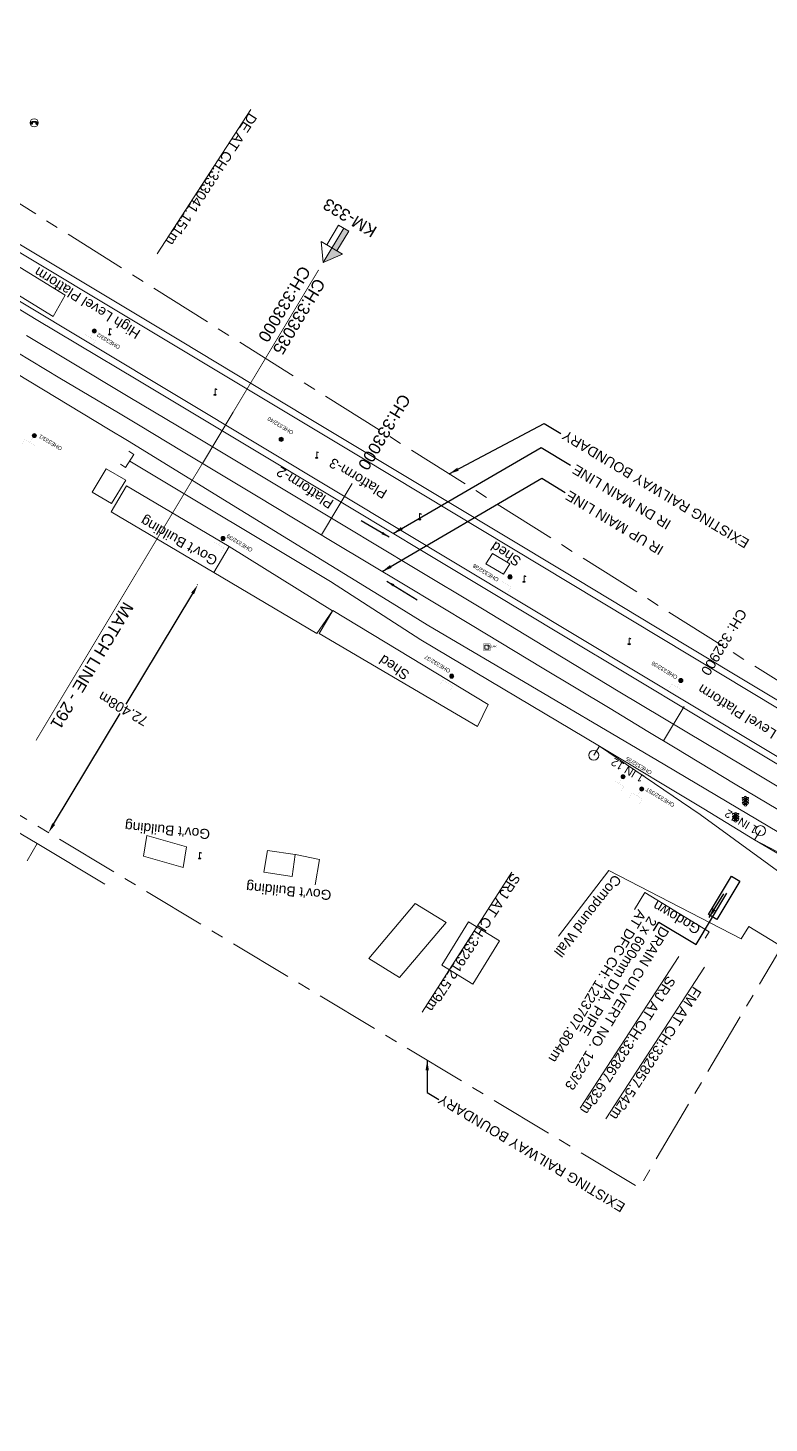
# Model space of a CAD drawing. Header units: metres. Extents: x -1651858 to 619161, y 795717 to 3398838.
# Drawn here: x 617225.9 to 617411.6, y 3397684.1 to 3398033.5 of the extents above; entities that cross this region are included whole.
import ezdxf
from ezdxf.enums import TextEntityAlignment as Align

# ---------------------------------------------------------------- set-up
doc = ezdxf.new("R2010")
doc.units = ezdxf.units.M
doc.header["$MEASUREMENT"] = 0
doc.linetypes.add('CENTER', pattern=[50.8, 31.75, -6.35, 6.35, -6.35])
doc.linetypes.add('PHANTOM2', pattern=[1.25, 0.625, -0.125, 0.125, -0.125, 0.125, -0.125])
doc.layers.get('Defpoints').update_dxf_attribs({"lineweight": 0})
for name, color, linetype, lineweight in [('Bounary Dim', 10, 'Continuous', 13), ('Commercial Building Pucca', 251, 'Continuous', 0), ('Compound Wall', 251, 'Continuous', 0), ('Exg track', 7, 'Continuous', 0), ('Existing Chainage', 7, 'Continuous', 0), ('Existing IR Track', 143, 'Continuous', 0), ('Existing Railway Boundary', 7, 'CENTER', 0), ('flow direction', 7, 'Continuous', 0), ('Govt buliding', 251, 'Continuous', 0), ('Grill', 251, 'Continuous', 0), ("KHANNA STN. SRJ's", 251, 'Continuous', 0), ('KM STONE', 7, 'Continuous', 0), ('Lamp_Post', 7, 'Continuous', 0), ('MATCH LINE', 7, 'Continuous', 0), ('OHE MAST', 8, 'Continuous', 0), ('OHE MAST TEXT', 8, 'Continuous', 0), ('Platform', 7, 'Continuous', 0), ('Residential Building Semipucca', 251, 'Continuous', 0), ('Shed', 251, 'Continuous', 0), ('Sign Board', 251, 'Continuous', 0), ('Tbm Pillar', 251, 'Continuous', 0), ('Telephone_Pole', 251, 'Continuous', 0), ('Text', 251, 'Continuous', 0)]:
    doc.layers.add(name, color=color, linetype=linetype, lineweight=lineweight)
doc.layers.add('DRAIN CULVERT', color=1, linetype='Continuous')
doc.styles.get("Standard").update_dxf_attribs({"font": 'arial.ttf'})
doc.styles.add('Style-Arial', font='arial.ttf')
doc.styles.add('Text', font='arial.ttf', dxfattribs={"height": 2})
doc.dimstyles.new('ISO-25', dxfattribs={"dimtxt": 2.5, "dimasz": 2.5, "dimexe": 1.25, "dimexo": 0.625, "dimtad": 1, "dimtxsty": 'Standard', "dimcen": 2.5, "dimadec": 0, "dimazin": 0, "dimtfac": 1, "dimtmove": 0, "dimatfit": 3, "dimfxl": 1, "dimarcsym": 0})
doc.dimstyles.get("Standard").update_dxf_attribs({"dimtxt": 2.5, "dimasz": 0.18, "dimexe": 0.18, "dimexo": 0.0625, "dimgap": 0.09, "dimtad": 0, "dimtih": 1, "dimtoh": 1, "dimdec": 3, "dimzin": 0, "dimdsep": 46, "dimtxsty": 'Standard', "dimcen": 0.09, "dimadec": 0, "dimazin": 0, "dimtfac": 1, "dimtdec": 3, "dimtofl": 0, "dimtmove": 0, "dimatfit": 3, "dimfxl": 1, "dimtolj": 1, "dimtzin": 0, "dimarcsym": 0})

# ---------------------------------------------------------------- blocks, each defined once
blk = doc.blocks.new('LP')
at = {"flags": 128}
for points in [[(0, 0), (0, 1.5)], [(0.25, 1.35), (0.44, 1.35)]]:
    blk.add_lwpolyline(points, dxfattribs=at)
for centre, radius, start, end in [((0.07, 0.99), 0.519, 57.6425, 97.3165), ((0.34, 1.33), 0.094, 11.7012, 168.0476)]:
    blk.add_arc(centre, radius, start, end)
at = {"extrusion": (0, 0, -1)}
blk.add_ellipse((0, 0.01), major_axis=(0.308, 0), ratio=0.400495, dxfattribs=at)
blk.add_ellipse((0.35, 1.36), major_axis=(0.0017, 0.0438), ratio=0.461056, start_param=1.74022, end_param=4.575836)
blk = doc.blocks.new('SIG')
for color, points in [(1, [(-0.22, 0.42, 0.180295), (-0.01, 0.33, -0.00255), (0.01, 0.33, -0.00255), (0.02, 0.33, 0.180295), (0.23, 0.42, -0.002654), (0.25, 0.44, 0.184495), (0.33, 0.65, 1.000001), (-0.32, 0.65, 0.184495), (-0.24, 0.44, -0.002654)]), (2, [(0.23, -0.23, -0.002654), (0.25, -0.21, 0.184495), (0.33, 0.01, 1.000001), (-0.32, 0.01, 0.184495), (-0.24, -0.21, -0.002654), (-0.22, -0.23, 0.180295), (-0.01, -0.32, -0.00255), (0.01, -0.32, -0.00255), (0.02, -0.32, 0.180295)]), (3, [(0.23, -0.88, -0.002654), (0.25, -0.86, 0.184495), (0.33, -0.64, 1.000001), (-0.32, -0.64, 0.184495), (-0.24, -0.86, -0.002654), (-0.22, -0.88, 0.395599)])]:
    blk.add_hatch(color=color).paths.add_polyline_path(points)
for p, q in [((-0.31, 0.98), (-0.32, -0.9)), ((0.33, -0.9), (0.32, 0.98))]:
    blk.add_line(p, q)
at = {"flags": 128}
for points in [[(-0.31, 0.98), (-0.81, 0.98, 0.198758), (-0.42, 0.41, 0.003814), (-0.31, 0.39)], [(-0.31, 0.33), (-0.81, 0.33, 0.198758), (-0.42, -0.23, 0.003727), (-0.32, -0.26)], [(0.32, 0.98), (0.82, 0.98, -0.198758), (0.44, 0.41, -0.003814), (0.32, 0.39)], [(0.32, 0.33), (0.82, 0.33, -0.198758), (0.44, -0.23, -0.003727), (0.33, -0.26)], [(-0.32, -0.32), (-0.81, -0.32, 0.198758), (-0.42, -0.88, 0.003639), (-0.32, -0.9)], [(0.33, -0.32), (0.82, -0.32, -0.198758), (0.44, -0.88, -0.003639), (0.33, -0.9)]]:
    blk.add_lwpolyline(points, format="xyb", dxfattribs=at)
for centre, radius, start, end in [((0.01, 0.91), 0.324, 12.4049, 167.5951), ((0.01, 0.81), 0.357, 27.7578, 152.2422), ((0.01, -0.9), 0.324, 181.4572, 358.5428)]:
    blk.add_arc(centre, radius, start, end)
blk = doc.blocks.new('TP')
at = {"layer": 'Telephone_Pole'}
blk.add_hatch(color=8, dxfattribs=at).paths.add_polyline_path([(0.49, 0.08, -0.516403), (0.5, 0.04, 0.157799), (0.42, -0.19, 0.257253), (0.43, -0.21), (0.7, -0.4, 0.297943), (0.73, -0.4, 0.213635), (0.94, -0.09, 0.292624), (0.86, 0.1, 0.314672), (-0.86, 0.1, 0.297888), (-0.94, -0.1, 0.205841), (-0.73, -0.4, 0.297943), (-0.7, -0.4), (-0.43, -0.21, 0.257253), (-0.42, -0.19, 0.155164), (-0.5, 0.04, -0.510878), (-0.49, 0.08, -0.167449)])
at = {"layer": 'Telephone_Pole', "color": 8}
for p, q in [((-0.7, -0.4), (-0.43, -0.21)), ((0.7, -0.4), (0.43, -0.21))]:
    blk.add_line(p, q, dxfattribs=at)
blk.add_circle((0, 0), 1.03, dxfattribs=at)
for centre, radius, start, end in [((0.01, -1.13), 1.5, 55.3659, 125.2353), ((-0.48, 0.05), 0.0243, 109.2181, 217.464), ((-0.82, -0.21), 0.402, 2.1844, 37.464), ((0.01, -1.34), 1.5, 71.1943, 109.2181), ((0.82, -0.21), 0.402, 141.9464, 177.8156), ((0.48, 0.06), 0.0243, 321.9464, 71.1943), ((0.75, -0.06), 0.194, 350.1231, 55.3659), ((-0.44, -0.19), 0.0258, 304.4776, 2.1844), ((0.44, -0.19), 0.0258, 177.8156, 235.5224), ((0.72, -0.38), 0.0258, 235.5224, 301.8866), ((0.49, -0.01), 0.462, 301.8866, 350.1231)]:
    blk.add_arc(centre, radius, start, end, dxfattribs=at)
for p in [(-0.44, -0.22), (0.44, -0.22)]:
    blk.add_point(p, dxfattribs=at)
blk = doc.blocks.new('TBM')
at = {"const_width": 0.042, "flags": 128}
blk.add_lwpolyline([(0.84, -0.84), (-0.84, -0.84), (-0.84, 0.84), (0.84, 0.84), (0.84, -0.84)], close=True, dxfattribs=at)
blk.add_3dface([(0.5, -0.5), (-0.5, -0.5), (-0.5, 0.5), (0.5, 0.5)])
blk = doc.blocks.new('OHE MAST')
h = blk.add_hatch(color=256)
edge = h.paths.add_edge_path()
edge.add_arc((0, 0), 0.514, 0, 360)
at = {"const_width": 0.01, "flags": 128}
for points in [[(1.5, 3.5), (1.5, 2), (-1.5, 2), (-1.5, 3.5)], [(0, 2), (0, 0)]]:
    blk.add_lwpolyline(points, dxfattribs=at)
blk.add_circle((0, 0), 0.514)
blk = doc.blocks.new('KM POST PLAN')
at = {"extrusion": (0, 0, -1)}
h = blk.add_hatch(color=256, dxfattribs=at)
h.paths.add_polyline_path([(0, -20), (0, -8.47), (3, -8.47), (3, -20)])
h.paths.add_polyline_path([(0, -8.47), (0, 0), (6.25, -8.47), (3, -8.47)], flags=16)
at = {"flags": 128}
for points in [[(0, 0), (-6.25, -8.47), (6.25, -8.47)], [(0, 0), (0, -20)], [(0, 0), (6.25, -8.47)], [(3, -8.47), (3, -20), (-3, -20), (-3, -8.47)]]:
    blk.add_lwpolyline(points, dxfattribs=at)
at = {"style": 'Style-Arial'}
blk.add_attdef('KM-POST', text='', height=6, dxfattribs=at).set_placement((0, -26, -263.95), align=Align.MIDDLE_CENTER)
blk = doc.blocks.new('*D54')
at = {"layer": 'Bounary Dim', "color": 0, "lineweight": -2, "transparency": 16777216}
for p, q in [((617267.14, 3397891.88), (617250.45, 3397864.18)), ((617268.38, 3397894.06), (617268.28, 3397894.12)), ((617232.35, 3397834.15), (617249.04, 3397861.84)), ((617231.01, 3397832.04), (617230.91, 3397832.1))]:
    blk.add_line(p, q, dxfattribs=at)
at = {"layer": 'Bounary Dim', "color": 0, "transparency": 16777216}
for points in [[(617266.79, 3397892.1), (617267.5, 3397891.67), (617268.43, 3397894.02)], [(617232, 3397834.36), (617232.71, 3397833.93), (617231.06, 3397832)]]:
    blk.add_solid(points, dxfattribs=at)
at = {"layer": 'Defpoints', "color": 0, "transparency": 16777216}
for p in [(617268.43, 3397894.02), (617268.43, 3397894.02), (617231.06, 3397832)]:
    blk.add_point(p, dxfattribs=at)
at = {"layer": 'Bounary Dim', "color": 0, "transparency": 16777216, "insert": (617249.75, 3397863.01), "char_height": 2.5, "attachment_point": 5, "rotation": 150}
blk.add_mtext('\\A1;72.408m', dxfattribs=at)

msp = doc.modelspace()

# ---------------------------------------------------------------- linework, layer by layer
at = {"layer": 'Commercial Building Pucca', "flags": 128}
msp.add_lwpolyline([(617377.8484, 3397812.7228), (617380.4516, 3397816.9899), (617396.5732, 3397807.1548), (617395.5772, 3397805.5222)], dxfattribs=at)
at = {"layer": 'Compound Wall', "flags": 128}
for points in [[(617228.2235, 3397829.2457), (617245.1901, 3397819.0745)], [(617298.9043, 3397825.2798), (617297.8887, 3397818.9564)], [(617358.7673, 3397806.0513), (617371.391, 3397822.5429), (617404.5878, 3397805.3926), (617406.4415, 3397808.504), (617459.9485, 3397775.9392), (617480.9959, 3397763.1191)]]:
    msp.add_lwpolyline(points, dxfattribs=at)
at = {"layer": 'DRAIN CULVERT'}
msp.add_lwpolyline([(617398.4676, 3397810.2157), (617396.4103, 3397811.4517), (617402.1484, 3397821.0766), (617404.2057, 3397819.8406)], close=True, dxfattribs=at)
msp.add_lwpolyline([(617382.5785, 3397807.3614), (617383.9093, 3397809.5765), (617393.2643, 3397803.9561), (617401.0012, 3397816.8341)], dxfattribs=at)
at = {"layer": 'Exg track'}
for p, q in [((617369.1142, 3397853.6311), (617367.6362, 3397851.356)), ((617407.9054, 3397830.1877), (617409.4039, 3397832.4944))]:
    msp.add_line(p, q, dxfattribs=at)
for centre in [(617367.6362, 3397851.356), (617409.4039, 3397832.4944)]:
    msp.add_circle(centre, 1.2487, dxfattribs=at)
at = {"layer": 'Existing Chainage', "linetype": 'Continuous', "lineweight": 13, "flags": 128}
for points in [[(617277.3294, 3397937.3359), (617269.6048, 3397924.4778)], [(617277.3294, 3397937.3359), (617269.6048, 3397924.4778)], [(617277.3294, 3397937.3359), (617269.6048, 3397924.4778)], [(617307.1322, 3397919.4317), (617299.4077, 3397906.5736)], [(617390.2598, 3397863.5744), (617385.0908, 3397855.0139)]]:
    msp.add_lwpolyline(points, dxfattribs=at)
at = {"layer": 'Existing IR Track', "flags": 128}
for points in [[(617213.9626, 3397985.2015), (617264.1356, 3397955.1503), (617295.5522, 3397936.2407), (617331.429, 3397914.6822), (617359.9215, 3397897.5636), (617390.7223, 3397878.9762), (617424.9983, 3397858.3385), (617456.3215, 3397839.4132), (617492.5525, 3397815.4556), (617512.069, 3397801.6482), (617540.221, 3397781.1847), (617563.2724, 3397764.5205), (617588.0995, 3397746.6762), (617590.9254, 3397744.6416), (617594.3169, 3397742.1509), (617620.9382, 3397724.5277)], [(617421.4288, 3397844.4727), (617408.0512, 3397852.4665), (617393.0009, 3397861.5062), (617376.9275, 3397871.1604), (617359.6313, 3397881.5514), (617342.0542, 3397892.111), (617324.8964, 3397902.4201), (617307.7327, 3397912.7328), (617288.1091, 3397924.5132), (617253.4344, 3397945.2895), (617238.3349, 3397954.3145), (617228.0051, 3397960.5194), (617217.6271, 3397966.7535)], [(617225.5753, 3397956.4787), (617236.1154, 3397950.1462), (617251.0125, 3397941.2609), (617266.8544, 3397931.812), (617285.6964, 3397920.4973), (617305.2638, 3397908.747), (617322.4779, 3397898.3954), (617339.7334, 3397888.0185), (617357.185, 3397877.4774), (617374.2113, 3397867.1933), (617390.5395, 3397857.4108), (617405.625, 3397848.3724), (617418.9662, 3397840.3746), (617431.7468, 3397832.7128), (617438.4904, 3397828.4478), (617457.2565, 3397815.9094), (617476.5379, 3397803.0265), (617480.2201, 3397800.2824), (617488.954, 3397792.931)], [(617416.4346, 3397836.1627), (617403.0891, 3397844.1436), (617388.0342, 3397853.2366), (617381.213, 3397857.3555), (617371.7256, 3397863.067), (617354.6753, 3397873.305), (617337.1477, 3397883.8297), (617319.9549, 3397894.1938), (617302.5265, 3397904.6999), (617283.1851, 3397916.3194), (617264.3961, 3397927.607), (617254.0379, 3397933.8973), (617248.5686, 3397937.1625), (617233.9233, 3397945.7934), (617223.0939, 3397952.32)], [(617223.0067, 3397946.9849), (617246.0969, 3397933.0765), (617250.8704, 3397930.201), (617280.5644, 3397911.9393), (617317.1182, 3397889.4589), (617325.948, 3397884.0306), (617351.9152, 3397868.7267), (617378.5086, 3397853.0538), (617385.4467, 3397848.9457), (617413.9649, 3397832.0593)], [(617249.0722, 3397924.2926), (617250.3819, 3397923.4418), (617252.4721, 3397926.6591), (617251.1624, 3397927.51)], [(617251.4282, 3397925.0497), (617301.7351, 3397894.8789), (617324.3349, 3397880.2675), (617369.1142, 3397853.6311), (617395.2289, 3397837.9394), (617407.9054, 3397830.1877)], [(617444.7005, 3397803.1436), (617422.5185, 3397816.3032), (617420.1103, 3397817.7856), (617394.3111, 3397836.4922), (617369.1142, 3397853.6311)], [(617407.9054, 3397830.1877), (617424.6704, 3397821.3935), (617430.7123, 3397818.7308), (617440.3309, 3397814.4769), (617442.8749, 3397813.3656), (617462.7561, 3397803.1754)], [(617407.9054, 3397830.1877), (617430.0741, 3397817.1304), (617471.0517, 3397793.0222), (617506.1751, 3397771.435), (617524.4426, 3397760.4299), (617541.6589, 3397750.0879), (617552.4899, 3397743.6247), (617555.223, 3397742.0182), (617557.1701, 3397740.8357), (617564.3998, 3397736.5193), (617576.3729, 3397729.1502)]]:
    msp.add_lwpolyline(points, dxfattribs=at)
at = {"layer": 'Existing Railway Boundary', "ltscale": 0.5, "flags": 128}
for points in [[(615837.9764, 3398803.7151), (615849.5142, 3398796.835), (615894.7969, 3398769.958), (615937.4983, 3398743.942), (615981.9902, 3398717.098), (616068.5113, 3398669.173), (616067.1408, 3398666.777), (616155.2607, 3398617.97), (616241.8019, 3398557.182), (616565.2008, 3398392.086), (616565.2008, 3398392.086), (616804.6072, 3398248.331), (616912.456, 3398182.568), (616957.6006, 3398155.162), (616991.8302, 3398135.404), (617436.1711, 3397855.952)], [(616399.5239, 3398417.9398), (616425.3907, 3398402.5076), (616509.9798, 3398351.783), (616572.0399, 3398316.262), (616725.4109, 3398224.706), (616767.6266, 3398198.7273), (616867.378, 3398137.2232), (616984.5284, 3398067.2104), (617003.9369, 3398055.2526), (616965.6078, 3397991.5567), (617379.0353, 3397743.0645), (617414.7202, 3397803.4655), (617486.1906, 3397759.9433), (617530.1647, 3397734.0288), (617679.3508, 3397642.385)]]:
    msp.add_lwpolyline(points, dxfattribs=at)
at = {"layer": 'Govt buliding'}
for points in [[(617241.9766, 3397917.2536), (617245.5356, 3397923.1399), (617250.4011, 3397920.3019), (617246.8421, 3397914.4154)], [(617246.7735, 3397912.2996), (617272.4389, 3397897.1495), (617276.2898, 3397903.6796), (617250.6241, 3397918.8299)], [(617302.2152, 3397887.5606), (617298.2583, 3397881.8381), (617272.4774, 3397897.12), (617276.2898, 3397903.6796)], [(617255.6555, 3397831.2804), (617265.6299, 3397828.4528), (617264.8243, 3397823.2531), (617254.8475, 3397826.0814)], [(617285.9337, 3397827.5518), (617292.8634, 3397826.5192), (617292.0522, 3397821.0181), (617285.0009, 3397822.0687)], [(617311.2663, 3397800.4388), (617322.8896, 3397814.2612), (617330.6366, 3397809.5046), (617319.0128, 3397795.6817)], [(617329.5966, 3397798.7913), (617336.2985, 3397809.6712), (617344.0495, 3397804.9237), (617337.3476, 3397794.0437)]]:
    msp.add_3dface(points, dxfattribs=at)
at = {"layer": 'Grill', "flags": 128}
msp.add_lwpolyline([(617292.9401, 3397826.4964), (617298.9043, 3397825.2798)], dxfattribs=at)
at = {"layer": "KHANNA STN. SRJ's", "lineweight": 13, "flags": 128}
for points in [[(617281.7675, 3398013.1038), (617258.3072, 3397976.9909)], [(617347.0995, 3397822.071), (617324.6322, 3397787.0267)], [(617388.9334, 3397800.9837), (617364.2283, 3397762.9548)], [(617395.4086, 3397798.3026), (617370.7035, 3397760.2736)]]:
    msp.add_lwpolyline(points, dxfattribs=at)
at = {"layer": 'MATCH LINE', "linetype": 'PHANTOM2', "ltscale": 15, "const_width": 0.2}
msp.add_lwpolyline([(617298.729, 3397972.9573), (617227.9205, 3397855.0915)], dxfattribs=at)
at = {"layer": 'Platform', "flags": 128}
msp.add_lwpolyline([(617481.2932, 3397821.236), (617474.2863, 3397825.9502), (617429.2108, 3397853.8264), (617309.5388, 3397925.8733), (617262.3558, 3397954.1656), (617062.9925, 3398073.9232), (616972.948, 3398127.8846), (616965.7114, 3398132.1653), (616962.7103, 3398126.8486), (616961.7328, 3398125.1389), (616960.5429, 3398123.1887), (616967.8657, 3398118.8534), (617058.4814, 3398064.4321), (617304.1321, 3397916.8501), (617423.8303, 3397844.9076), (617469.2033, 3397817.6759), (617476.3655, 3397813.3021), (617481.2932, 3397821.236)], close=True, dxfattribs=at)
at = {"layer": 'Residential Building Semipucca', "flags": 128}
msp.add_lwpolyline([(617200.7112, 3397839.6565), (617203.249, 3397843.9629), (617228.2235, 3397829.2457), (617225.6857, 3397824.9392)], dxfattribs=at)
at = {"layer": 'Shed'}
for points in [[(617235.2622, 3397966.5838), (617209.3497, 3397982.429), (617206.3368, 3397977.1098), (617232.2493, 3397961.2646)], [(617346.6003, 3397899.3114), (617342.2422, 3397901.8908), (617340.639, 3397899.2777), (617344.9971, 3397896.6982)], [(617302.2763, 3397887.6558), (617298.8265, 3397881.8945), (617338.5486, 3397858.6084), (617341.2006, 3397864.0557)]]:
    msp.add_3dface(points, dxfattribs=at)

# ---------------------------------------------------------------- block references
at = {"layer": 'KM STONE'}
ref = msp.add_blockref('KM POST PLAN', (617299.8452, 3397974.8152), dxfattribs=dict(at, xscale=0.5, yscale=0.5, zscale=0.5, rotation=149.004564220931))
ref.add_attrib('KM-POST', 'KM-333', dxfattribs={"layer": '0', "height": 3, "rotation": 149.004564, "style": 'Style-Arial'}).set_placement((617306.5398, 3397985.9589), align=Align.MIDDLE_CENTER)
at = {"layer": 'Lamp_Post'}
for p in [(617246.3557, 3397956.7165), (617272.7928, 3397941.631), (617298.2481, 3397925.8267), (617324.0039, 3397910.3848), (617350.1934, 3397894.7972), (617376.5035, 3397879.163), (617268.9114, 3397825.5116)]:
    msp.add_blockref('LP', p, dxfattribs=at)
at = {"layer": 'OHE MAST', "color": 2, "rotation": 149.0208306544455}
for p in [(617242.515, 3397957.6395), (617227.5188, 3397931.4398), (617289.3339, 3397930.493), (617274.7874, 3397905.672), (617346.6514, 3397896.051), (617332.067, 3397871.1865), (617389.4588, 3397870.0893), (617374.9897, 3397845.9901), (617379.6555, 3397842.9215)]:
    msp.add_blockref('OHE MAST', p, dxfattribs=at)
at = {"layer": 'Sign Board'}
for p in [(617405.61, 3397839.8526), (617403.1843, 3397835.8174)]:
    msp.add_blockref('SIG', p, dxfattribs=at)
at = {"layer": 'Tbm Pillar'}
msp.add_blockref('TBM', (617340.8602, 3397878.4389), dxfattribs=at)
at = {"layer": 'Telephone_Pole'}
msp.add_blockref('TP', (617227.4593, 3398009.7667), dxfattribs=at)

# ---------------------------------------------------------------- texts
at = {"layer": 'DRAIN CULVERT'}
for s, p in [('AT DFC CH: 1223707.804m', (617378.782, 3397812.9256)), ('DRAIN CULVERT NO. 1223/3', (617384.5146, 3397808.7517)), ('2 x 600mm DIA. PIPE', (617381.4713, 3397811.2372))]:
    msp.add_text(s, height=2.5, rotation=238.962938, dxfattribs=at).set_placement(p)
at = {"layer": 'Exg track'}
for p in [(617380.4843, 3397846.1746), (617408.9661, 3397833.2685)]:
    msp.add_text('1 IN 12', height=2, rotation=149, dxfattribs=at).set_placement(p)
at = {"layer": 'Existing Chainage', "lineweight": 0, "attachment_point": 6, "line_spacing_factor": 0.6, "style": 'Style-Arial'}
for s, insert, char_height, rotation in [('CH:333000', (617284.6818, 3397955.2911), 3, 239.004438), ('CH:333035', (617288.3469, 3397952.1724), 3, 239.004438), ('CH:333000', (617309.7071, 3397923.2177), 3, 239.004424), ('CH: 332900', (617395.4288, 3397871.7182), 2.5, 238.875385)]:
    msp.add_mtext(s, dxfattribs=dict(at, insert=insert, char_height=char_height, rotation=rotation))
at = {"layer": 'Existing IR Track', "color": 7, "lineweight": 0}
for s, p in [('IR DN MAIN LINE', (617362.6529, 3397923.2478)), ('IR UP MAIN LINE', (617360.9277, 3397916.7096))]:
    msp.add_text(s, height=2.5, rotation=149, dxfattribs=at).set_placement(p, align=Align.MIDDLE_RIGHT)
at = {"layer": 'Existing Railway Boundary', "linetype": 'Continuous', "ltscale": 5}
for p in [(617406.8359, 3397905.2047), (617375.7545, 3397738.8986)]:
    msp.add_text('EXISTING RAILWAY BOUNDARY', height=2.5, rotation=149, dxfattribs=at).set_placement(p)
at = {"layer": "KHANNA STN. SRJ's", "lineweight": 13, "char_height": 2.5, "width": 40.841515, "attachment_point": 4, "rotation": 236.990699, "line_spacing_factor": 0.648, "style": 'Style-Arial'}
for s, insert in [('\\A1;DE AT \\A0;CH:333041.151m', (617282.3711, 3398011.8028)), ('\\A1;SRJ AT \\A0;CH:332912.579m', (617348.3329, 3397821.4005)), ('\\A1;SRJ AT \\A0;CH:332867.632m', (617387.2277, 3397795.64)), ('\\A1;FM AT \\A0;CH:332857.542m', (617393.7029, 3397792.9589))]:
    msp.add_mtext(s, dxfattribs=dict(at, insert=insert))
at = {"layer": 'MATCH LINE', "linetype": 'Continuous'}
msp.add_text('MATCH LINE - 291', height=3, rotation=239.034667, dxfattribs=at).set_placement((617249.9514, 3397890.0408))
at = {"layer": 'OHE MAST TEXT'}
for s, p in [('OHE333/2', (617249.121, 3397953.8729)), ('OHE332/40', (617292.5564, 3397932.4597)), ('OHE333/1', (617234.6047, 3397928.4702)), ('OHE332/39', (617282.3093, 3397903.0757)), ('OHE332/38', (617343.9622, 3397895.6258)), ('OHE332/37', (617331.8636, 3397872.7814)), ('OHE332/36', (617388.7563, 3397871.2123)), ('OHE332/35', (617382.3111, 3397847.3162)), ('OHE332/35T', (617388.0018, 3397839.1864))]:
    msp.add_text(s, height=1, rotation=149, dxfattribs=at).set_placement(p)
at = {"layer": 'Tbm Pillar'}
msp.add_text('PILLAR', height=0.5, dxfattribs=at).set_placement((617340.8602, 3397878.439))
at = {"layer": 'Text', "style": 'Text'}
for s, rotation, p in [('High Level Platform', 147.941386, (617240.754, 3397964.6384)), ('Platform-2', 147.058657, (617295.2828, 3397918.3666)), ('Platform-3', 148.738768, (617308.6052, 3397920.7142)), ("Gov't Building", 150.618435, (617263.7344, 3397905.0413)), ('Shed', 146.331023, (617345.6299, 3397901.785)), ('Shed', 145.696482, (617317.6588, 3397873.3589)), ('High Level Platform', 147.941386, (617406.9848, 3397860.1598)), ("Gov't Building", 174.501072, (617260.8479, 3397832.5808)), ("Gov't Building", 174.501072, (617291.2352, 3397817.3191)), ('Compound Wall', 232.005958, (617366.1548, 3397811.1356)), ('Godown', 150.005827, (617388.401, 3397810.6835))]:
    msp.add_text(s, height=2.5, rotation=rotation, dxfattribs=at).set_placement(p, align=Align.MIDDLE_CENTER)

# ---------------------------------------------------------------- dimensions: what is measured, and where the dimension line sits
at = {"layer": 'Bounary Dim'}
dim = msp.add_aligned_dim(p1=(617231.0617, 3397832.0046), p2=(617268.4329, 3397894.0228), distance=0, dimstyle='Standard', override={"dimtxt": 2.5, "dimasz": 2.5, "dimdsep": 0, "dimpost": 'm', "dimtmove": 2}, dxfattribs=at)
dim.commit()
dim.dimension.update_dxf_attribs({"geometry": '*D54', "text_midpoint": (617249.7473, 3397863.0137), "text_rotation": 150})

# ---------------------------------------------------------------- leaders
at = {"layer": 'DRAIN CULVERT'}
msp.add_leader([(617396.5111, 3397810.6951, 0.011), (617400.2224, 3397816.6934, -0.0165)], dimstyle='ISO-25', override={"dimtxt": 3, "dimasz": 2.5, "dimgap": 0.625, "dimtad": 0, "dimdec": 3, "dimzin": 2, "dimtdec": 3}, dxfattribs=at)
at = {"layer": 'Existing IR Track', "color": 7, "lineweight": 0}
for points in [[(617317.3985, 3397906.9252), (617354.477, 3397928.4254), (617361.7707, 3397923.9906)], [(617314.644, 3397897.3953), (617354.5996, 3397920.7443), (617360.5179, 3397917.1792)]]:
    msp.add_leader(points, dimstyle='ISO-25', override={"dimtxt": 0.5, "dimtad": 0}, dxfattribs=at)
at = {"layer": 'Existing Railway Boundary', "linetype": 'Continuous', "ltscale": 5}
for points in [[(617331.4024, 3397921.8424), (617355.2261, 3397934.4428), (617359.3495, 3397931.9589)], [(617325.9319, 3397774.9825), (617325.9034, 3397766.9461), (617328.8625, 3397765.1636)]]:
    msp.add_leader(points, dimstyle='ISO-25', override={"dimtxt": 0.5, "dimtad": 0}, dxfattribs=at)
at = {"layer": 'flow direction', "lineweight": 0}
for points in [[(617316.3854, 3397906.0219), (617309.3829, 3397910.0658)], [(617315.8154, 3397894.9526), (617323.4305, 3397890.324)]]:
    msp.add_leader(points, dimstyle='ISO-25', override={"dimtxt": 0.5, "dimasz": 2, "dimtad": 0}, dxfattribs=at)

doc.saveas('drawing.dxf')
